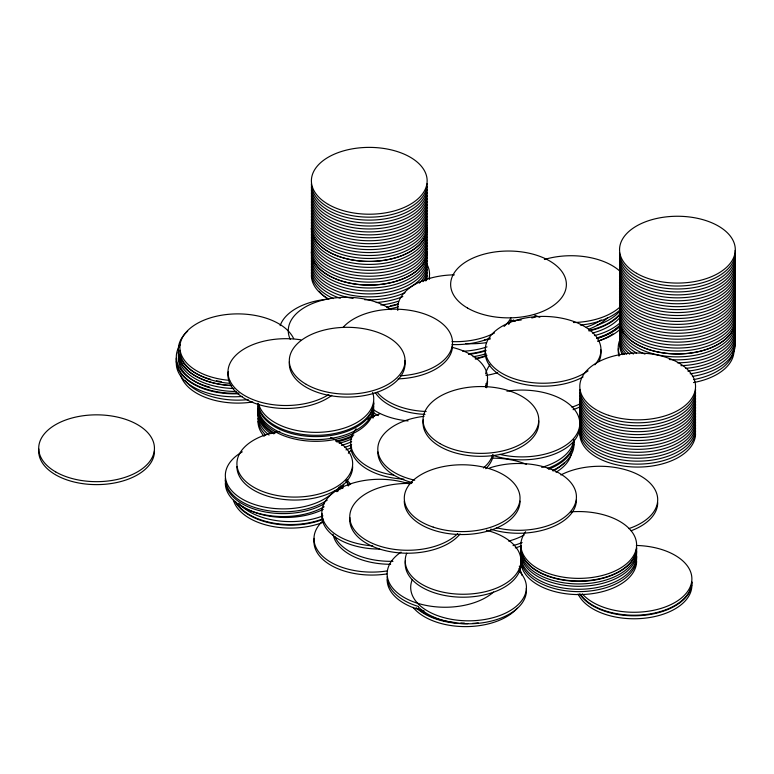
<?xml version="1.0" encoding="UTF-8"?>
<svg xmlns="http://www.w3.org/2000/svg" width="774" height="774" viewBox="0 0 774 774"><rect width="100%" height="100%" fill="white"/><g stroke="black" fill="none" stroke-linecap="round" stroke-linejoin="round"><path stroke-width="1.16" d="M280.149 325.631A57.876 33.417 0 0 1 328.776 299.074M460.085 533.934A57.876 33.417 0 0 1 393.269 552.172A57.876 33.417 0 0 1 349.887 517.632M457.753 533.557A57.876 33.417 0 0 1 386.758 548.021A57.876 33.417 0 0 1 351.086 509.737A57.876 33.417 0 0 1 411.11 483.498M691.879 585.347A57.876 33.417 0 0 1 641.559 618.484A57.876 33.417 0 0 1 578.101 593.997M691.879 582.396A57.876 33.417 0 0 1 644.055 615.301A57.876 33.417 0 0 1 579.62 593.822M427.142 222.099A57.876 33.417 0 0 1 369.266 255.517A57.876 33.417 0 0 1 311.39 222.099M427.142 219.148A57.876 33.417 0 0 1 369.266 252.566A57.876 33.417 0 0 1 311.39 219.148M427.142 216.198A57.876 33.417 0 0 1 369.266 249.615A57.876 33.417 0 0 1 311.39 216.198M427.142 213.247A57.876 33.417 0 0 1 369.266 246.654A57.876 33.417 0 0 1 311.39 213.247M427.142 207.335A57.876 33.417 0 0 1 369.266 240.753A57.876 33.417 0 0 1 311.39 207.335M427.142 204.384A57.876 33.417 0 0 1 369.266 237.792A57.876 33.417 0 0 1 311.39 204.384M427.142 228.011A57.876 33.417 0 0 1 369.266 261.428A57.876 33.417 0 0 1 311.39 228.049M311.39 228.011A57.876 33.417 0 0 0 369.266 261.428A57.876 33.417 0 0 0 427.142 228.049M427.142 225.06A57.876 33.417 0 0 1 369.266 258.468A57.876 33.417 0 0 1 311.39 225.06M427.142 210.286A57.876 33.417 0 0 1 369.266 243.704A57.876 33.417 0 0 1 311.39 210.286M343.269 484.06A57.876 33.417 0 0 1 342.776 488.413M323.309 509.302A57.876 33.417 0 0 1 241.391 505.761M342.776 485.462A57.876 33.417 0 0 1 341.75 488.694M322.932 518.822A57.876 33.417 0 0 1 235.567 501.649M322.932 515.871A57.876 33.417 0 0 1 238.798 503.197M346.868 480.596A57.876 33.417 0 0 1 348.261 486.014M404.773 360.403A57.876 33.417 0 0 1 348.126 397.081A57.876 33.417 0 0 1 289.428 361.497M576.427 499.859A57.876 33.417 0 0 1 490.706 529.145M489.613 467.96A57.876 33.417 0 0 1 576.301 494.712A57.876 33.417 0 0 1 496.405 527.771M520.031 501.136A57.876 33.417 0 0 1 462.165 534.553A57.876 33.417 0 0 1 404.289 501.136M691.879 581.806A57.876 33.417 0 0 1 644.887 614.624A57.876 33.417 0 0 1 580.219 594.142M636.325 545.467A57.876 33.417 0 0 1 691.405 574.569A57.876 33.417 0 0 1 650.953 610.802A57.876 33.417 0 0 1 582.3 593.861M538.656 420.737A57.876 33.417 0 0 1 479.957 456.321A57.876 33.417 0 0 1 423.31 419.643M231.581 385.626A57.876 33.417 0 0 1 178.349 352.315M221.248 381.64A57.876 33.417 0 0 1 216.449 380.76M210.615 379.328A57.876 33.417 0 0 1 187.676 331.175M486.604 342.601A57.876 33.417 0 0 1 465.813 343.569M490.213 339.012A57.876 33.417 0 0 1 484.35 339.96M524.114 535.018A57.876 33.417 0 0 1 508.634 541.113M520.999 545.96A57.876 33.417 0 0 1 515.31 547.915M522.131 542.555A57.876 33.417 0 0 1 513.036 545.612M573.979 440.396A57.876 33.417 0 0 1 547.382 468.512M573.853 439.622A57.876 33.417 0 0 1 541.713 467.409M573.979 444.537A57.876 33.417 0 0 1 552.965 470.292M573.979 441.577A57.876 33.417 0 0 1 548.534 469.257M485.917 353.747A57.876 33.417 0 0 1 473.049 356.727M485.917 350.786A57.876 33.417 0 0 1 468.522 354.366M331.765 395.398A57.876 33.417 0 0 1 264.582 406.137A57.876 33.417 0 0 1 228.253 371.791M328.844 394.469A57.876 33.417 0 0 1 254.317 400.119A57.876 33.417 0 0 1 232.974 358.507A57.876 33.417 0 0 1 300.825 339.825M485.917 350.196A57.876 33.417 0 0 1 468.522 353.776M487.01 346.887A57.876 33.417 0 0 1 462.717 351.261M452.519 345.523A57.876 33.417 0 0 1 398.117 378.873M342.93 327.566A57.876 33.417 0 0 1 442.312 323.629A57.876 33.417 0 0 1 400.448 375.816M486.788 355.227A57.876 33.417 0 0 1 475.294 358.507M493.28 455.276A57.876 33.417 0 0 1 485.801 468.715M412.368 482.589A57.876 33.417 0 0 1 377.809 452.006M492.786 454.502A57.876 33.417 0 0 1 483.392 467.97M414.719 480.199A57.876 33.417 0 0 1 378.012 446.23A57.876 33.417 0 0 1 424.094 416.315M583.054 376.957A57.876 33.417 0 0 1 518.609 383.053A57.876 33.417 0 0 1 485.356 350.603M600.701 349.509A57.876 33.417 0 0 1 599.008 361.419M588.076 370.852A57.876 33.417 0 0 1 490.697 363.993A57.876 33.417 0 0 1 543.909 316.411A57.876 33.417 0 0 1 594.819 364.825M695.545 427.751A57.876 33.417 0 0 1 637.67 461.159A57.876 33.417 0 0 1 579.794 427.751M695.545 424.8A57.876 33.417 0 0 1 637.67 458.208A57.876 33.417 0 0 1 579.794 424.8M695.545 421.84A57.876 33.417 0 0 1 637.67 455.257A57.876 33.417 0 0 1 579.794 421.84M695.545 418.889A57.876 33.417 0 0 1 637.67 452.306A57.876 33.417 0 0 1 579.794 418.889M695.545 412.987A57.876 33.417 0 0 1 637.67 446.395A57.876 33.417 0 0 1 579.794 412.987M695.545 410.026A57.876 33.417 0 0 1 637.67 443.444A57.876 33.417 0 0 1 579.794 410.026M695.545 433.653A57.876 33.417 0 0 1 637.67 467.07A57.876 33.417 0 0 1 579.794 433.653M695.545 430.702A57.876 33.417 0 0 1 637.67 464.119A57.876 33.417 0 0 1 579.794 430.702M695.545 415.938A57.876 33.417 0 0 1 637.67 449.346A57.876 33.417 0 0 1 579.794 415.938M390.638 564.285A57.876 33.417 0 0 1 333.043 534.137M392.96 561.305A57.876 33.417 0 0 1 334.736 536.566M379.695 549.066A57.876 33.417 0 0 1 321.945 513.481M372.729 545.873A57.876 33.417 0 0 1 324.799 502.123A57.876 33.417 0 0 1 408.633 483.76M403.931 479.116A57.876 33.417 0 0 1 350.699 445.805M393.589 475.13A57.876 33.417 0 0 1 356.127 428.728M367.65 419.227A57.876 33.417 0 0 1 379.637 413.916M695.545 404.163A57.876 33.417 0 0 1 637.67 437.571A57.876 33.417 0 0 1 579.794 404.163M695.545 401.213A57.876 33.417 0 0 1 637.67 434.62A57.876 33.417 0 0 1 579.794 401.213M695.545 398.252A57.876 33.417 0 0 1 637.67 431.669A57.876 33.417 0 0 1 579.794 398.252M695.545 395.301A57.876 33.417 0 0 1 637.67 428.719A57.876 33.417 0 0 1 579.794 395.301M695.545 389.39A57.876 33.417 0 0 1 637.67 422.807A57.876 33.417 0 0 1 579.794 389.39M695.545 407.114A57.876 33.417 0 0 1 637.67 440.532A57.876 33.417 0 0 1 579.794 407.114M695.545 392.35A57.876 33.417 0 0 1 637.67 425.758A57.876 33.417 0 0 1 579.794 392.35M492.98 458.169A57.876 33.417 0 0 1 526.543 464.361M352.654 466.625A57.876 33.417 0 0 1 294.778 500.043A57.876 33.417 0 0 1 236.912 466.625M330.566 437.407A57.876 33.417 0 0 1 331.63 489.439A57.876 33.417 0 0 1 243.336 478.98A57.876 33.417 0 0 1 279.801 431.399M520.834 561.614A57.876 33.417 0 0 1 462.126 597.199A57.876 33.417 0 0 1 405.479 560.521M486.401 530.258A57.876 33.417 0 0 1 517.39 572.383A57.876 33.417 0 0 1 446.472 592.845A57.876 33.417 0 0 1 406.718 553.246M636.615 547.915A57.876 33.417 0 0 1 576.862 581.313A57.876 33.417 0 0 1 520.989 545.738M570.612 511.885A57.876 33.417 0 0 1 636.567 546.357A57.876 33.417 0 0 1 565.852 577.539A57.876 33.417 0 0 1 525.604 531.728M579.658 424.258A57.876 33.417 0 0 1 552.462 454.812A57.876 33.417 0 0 1 492.97 455.373M506.931 391.209A57.876 33.417 0 0 1 579.658 425.671A57.876 33.417 0 0 1 499.762 454.357M636.615 555.858A57.876 33.417 0 0 1 576.862 589.246A57.876 33.417 0 0 1 520.989 553.681M636.344 549.627A57.876 33.417 0 0 1 579.697 586.305A57.876 33.417 0 0 1 520.989 550.72M427.142 269.362A57.876 33.417 0 0 1 423.059 281.688M402.828 296.577A57.876 33.417 0 0 1 376.241 302.528M340.328 298.3A57.876 33.417 0 0 1 311.39 269.362M427.142 266.401A57.876 33.417 0 0 1 419.392 283.11M405.044 292.669A57.876 33.417 0 0 1 364.622 299.712M353.079 298.483A57.876 33.417 0 0 1 311.39 266.401M427.142 263.45A57.876 33.417 0 0 1 369.266 296.868A57.876 33.417 0 0 1 311.39 263.45M427.142 260.499A57.876 33.417 0 0 1 369.266 293.907A57.876 33.417 0 0 1 311.39 260.499M427.142 254.588A57.876 33.417 0 0 1 369.266 288.005A57.876 33.417 0 0 1 311.39 254.588M398.204 304.201A57.876 33.417 0 0 1 386.652 307.133M328.34 298.89A57.876 33.417 0 0 1 311.39 275.263M427.142 275.263A57.876 33.417 0 0 1 426.368 280.71M398.204 301.25A57.876 33.417 0 0 1 380.856 305.053M333.488 298.58A57.876 33.417 0 0 1 311.39 272.313M427.142 272.313A57.876 33.417 0 0 1 425.168 280.962M427.142 257.548A57.876 33.417 0 0 1 369.266 290.956A57.876 33.417 0 0 1 311.39 257.548M427.142 245.774A57.876 33.417 0 0 1 369.266 279.182A57.876 33.417 0 0 1 311.39 245.774M427.142 242.813A57.876 33.417 0 0 1 369.266 276.231A57.876 33.417 0 0 1 311.39 242.813M427.142 239.863A57.876 33.417 0 0 1 369.266 273.28A57.876 33.417 0 0 1 311.39 239.863M427.142 236.912A57.876 33.417 0 0 1 369.266 270.32A57.876 33.417 0 0 1 311.39 236.912M427.142 231A57.876 33.417 0 0 1 369.266 264.418A57.876 33.417 0 0 1 311.39 231M427.142 248.725A57.876 33.417 0 0 1 369.266 282.133A57.876 33.417 0 0 1 311.39 248.725M427.142 233.961A57.876 33.417 0 0 1 369.266 267.369A57.876 33.417 0 0 1 311.39 233.961M636.615 550.537A57.876 33.417 0 0 1 576.862 583.935A57.876 33.417 0 0 1 520.989 548.36M636.615 547.586A57.876 33.417 0 0 1 576.862 580.984A57.876 33.417 0 0 1 520.989 545.409M526.32 588.192A57.876 33.417 0 0 1 485.356 622.344A57.876 33.417 0 0 1 418.444 607.077M518.686 570.709A57.876 33.417 0 0 1 477.055 620.467A57.876 33.417 0 0 1 412.203 579.823M418.299 606.419A57.876 33.417 0 0 1 387.155 576.785M493.58 592.023A57.876 33.417 0 0 1 410.404 600.605A57.876 33.417 0 0 1 401.038 552.123M424.065 610.88A57.876 33.417 0 0 1 387.155 579.736M425.013 414.4A57.876 33.417 0 0 1 375.264 392.515M487.533 381.089A57.876 33.417 0 0 1 486.411 387.619M426.174 411.487A57.876 33.417 0 0 1 377.209 392.263M451.803 347.265A57.876 33.417 0 0 1 485.559 386.787M511.421 319.865A57.876 33.417 0 0 1 508.653 324.451M490.194 337.967A57.876 33.417 0 0 1 452.035 344.565M510.966 317.833A57.876 33.417 0 0 1 504.058 326.454M494.46 332.984A57.876 33.417 0 0 1 452.035 341.615M397.768 310.442A57.876 33.417 0 0 1 454.357 274.857M229.626 383.333A57.876 33.417 0 0 1 179.887 350.245M229.626 380.373A57.876 33.417 0 0 1 179.887 347.071A57.876 33.417 0 0 1 230.4 314.157A57.876 33.417 0 0 1 293.665 338.644M373.736 401.909A57.876 33.417 0 0 1 317.746 435.307A57.876 33.417 0 0 1 258.11 404.086M372.623 392.428A57.876 33.417 0 0 1 326.241 431.824A57.876 33.417 0 0 1 258.768 404.405M290.24 339.341A57.876 33.417 0 0 1 319.865 300.922A57.876 33.417 0 0 1 391.112 309.658M636.615 561.169A57.876 33.417 0 0 1 578.739 594.587A57.876 33.417 0 0 1 520.873 561.169M636.344 554.948A57.876 33.417 0 0 1 579.697 591.626A57.876 33.417 0 0 1 520.989 556.042M522.479 567.729A57.876 33.417 0 0 1 519.248 566.229M657.697 502.636A57.876 33.417 0 0 1 631.1 530.751M560.879 474.965A57.876 33.417 0 0 1 646.561 479.977A57.876 33.417 0 0 1 628.759 528.623M351.648 447.614A57.876 33.417 0 0 1 345.978 449.887M264.157 436.352A57.876 33.417 0 0 1 257.994 421.346M351.648 444.653A57.876 33.417 0 0 1 344.807 447.333M265.743 435.104A57.876 33.417 0 0 1 257.994 418.395M386.826 573.921A57.876 33.417 0 0 1 314.244 538.375M386.826 570.97A57.876 33.417 0 0 1 325.032 558.335A57.876 33.417 0 0 1 323.3 520.505M398.397 306.765A57.876 33.417 0 0 1 387.851 309.203M328.669 299.49A57.876 33.417 0 0 1 319.217 291.256M429.541 277.131A57.876 33.417 0 0 1 429.415 279.308M398.397 303.805A57.876 33.417 0 0 1 390.251 305.817M427.567 265.53A57.876 33.417 0 0 1 429.048 278.534M349.074 485.375A57.876 33.417 0 0 1 345.843 480.877M350.661 484.127A57.876 33.417 0 0 1 346.994 479.754M348.339 453.293A57.876 33.417 0 0 1 350.661 450.71M580.906 406.408A57.876 33.417 0 0 1 573.099 409.688M486.227 387.687A57.876 33.417 0 0 1 485.608 385.52M580.906 403.447A57.876 33.417 0 0 1 571.928 407.143M487.088 386.855A57.876 33.417 0 0 1 485.888 383.652M485.608 373.842A57.876 33.417 0 0 1 489.855 364.97M607.396 317.872A57.876 33.417 0 0 1 588.55 329.279M601.272 319.914A57.876 33.417 0 0 1 586.218 327.15M515.3 321.22A57.876 33.417 0 0 1 513.278 319.914M486.788 355.817A57.876 33.417 0 0 1 475.294 359.107M154.452 451.203A57.876 33.417 0 0 1 94.689 484.601A57.876 33.417 0 0 1 38.826 449.026M612.931 333.884A57.876 33.417 0 0 1 610.909 335.181M609.864 335.81A57.876 33.417 0 0 1 597.876 341.111M619.055 325.931A57.876 33.417 0 0 1 597.876 338.161M571.435 453.622A57.876 33.417 0 0 1 556.032 472.266M564.178 463.016A57.876 33.417 0 0 1 553.004 471.027M322.932 522.363A57.876 33.417 0 0 1 233.409 500.139M322.932 519.412A57.876 33.417 0 0 1 235.064 501.31M519.141 568.464A57.876 33.417 0 0 1 522.131 575.527M252.74 401.967A57.876 33.417 0 0 1 180.661 375.138M248.212 399.597A57.876 33.417 0 0 1 185.315 380.866M517.216 608.209A57.876 33.417 0 0 1 464.661 626.611A57.876 33.417 0 0 1 413.055 607.329M478.235 622.847A57.876 33.417 0 0 1 472.469 623.418M467.815 623.641A57.876 33.417 0 0 1 416.151 607.706M464.342 623.07A57.876 33.417 0 0 1 460.859 622.964M455.054 622.528A57.876 33.417 0 0 1 417.796 608.577M619.655 329.714A57.876 33.417 0 0 1 597.847 341.16M619.655 326.763A57.876 33.417 0 0 1 596.725 338.538M733.858 348.523A57.876 33.417 0 0 1 693.494 382.569M619.006 356.156A57.876 33.417 0 0 1 618.349 348.523M733.481 352.112A57.876 33.417 0 0 1 693.494 379.618M619.742 355.343A57.876 33.417 0 0 1 619.345 341.218M735.174 288.799A57.876 33.417 0 0 1 679.311 324.374A57.876 33.417 0 0 1 619.548 290.976M735.174 285.848A57.876 33.417 0 0 1 679.311 321.413A57.876 33.417 0 0 1 619.548 288.015M735.174 282.887A57.876 33.417 0 0 1 679.311 318.462A57.876 33.417 0 0 1 619.548 285.064M735.174 279.936A57.876 33.417 0 0 1 679.311 315.511A57.876 33.417 0 0 1 619.548 282.113M735.174 274.035A57.876 33.417 0 0 1 679.311 309.6A57.876 33.417 0 0 1 619.548 276.202M735.174 271.074A57.876 33.417 0 0 1 679.311 306.649A57.876 33.417 0 0 1 619.548 273.251M735.174 294.701A57.876 33.417 0 0 1 679.311 330.275A57.876 33.417 0 0 1 619.548 296.877M735.174 291.75A57.876 33.417 0 0 1 679.311 327.325A57.876 33.417 0 0 1 619.548 293.927M735.174 276.986A57.876 33.417 0 0 1 679.311 312.551A57.876 33.417 0 0 1 619.548 279.162M497.682 372.662A57.876 33.417 0 0 1 486.024 375.448M735.174 265.211A57.876 33.417 0 0 1 679.311 300.776A57.876 33.417 0 0 1 619.548 267.388M735.174 262.251A57.876 33.417 0 0 1 679.311 297.826A57.876 33.417 0 0 1 619.548 264.427M735.174 259.3A57.876 33.417 0 0 1 679.311 294.875A57.876 33.417 0 0 1 619.548 261.477M735.174 256.349A57.876 33.417 0 0 1 679.311 291.924A57.876 33.417 0 0 1 619.548 258.526M735.174 250.437A57.876 33.417 0 0 1 679.311 286.012A57.876 33.417 0 0 1 619.548 252.614M735.174 268.162A57.876 33.417 0 0 1 679.311 303.737A57.876 33.417 0 0 1 619.548 270.339M735.174 253.398A57.876 33.417 0 0 1 679.311 288.963A57.876 33.417 0 0 1 619.548 255.575M242.32 396.452A57.876 33.417 0 0 1 176.433 361.197M238.827 393.724A57.876 33.417 0 0 1 176.433 358.236M372.517 414.845A57.876 33.417 0 0 0 374.306 416.267A57.876 33.417 0 0 1 372.381 414.883M373.736 406.156A57.876 33.417 0 0 1 315.869 439.574A57.876 33.417 0 0 1 257.994 406.156M373.736 403.206A57.876 33.417 0 0 1 315.869 436.623A57.876 33.417 0 0 1 257.994 403.206M373.707 413.79A57.876 33.417 0 0 1 372.962 418.154M351.648 438.964A57.876 33.417 0 0 1 339.176 443.279M270.89 433.73A57.876 33.417 0 0 1 257.994 412.697M373.707 410.83A57.876 33.417 0 0 1 372.226 417.341M353.776 434.998A57.876 33.417 0 0 1 335.645 441.151M274.944 433.372A57.876 33.417 0 0 1 257.994 409.746M373.707 411.952A57.876 33.417 0 0 1 372.623 417.399M352.721 436.633A57.876 33.417 0 0 1 336.835 442.012M273.89 433.875A57.876 33.417 0 0 1 257.994 410.868M373.707 409.001A57.876 33.417 0 0 1 314.921 441.325A57.876 33.417 0 0 1 257.994 407.917M238.827 393.134A57.876 33.417 0 0 1 176.433 357.646M209.706 387.155A57.876 33.417 0 0 1 179.791 345.456M351.648 441.702A57.876 33.417 0 0 1 341.479 445.408M269.042 435.075A57.876 33.417 0 0 1 258.11 413.268M378.409 415.619A57.876 33.417 0 0 1 372.381 411.923M233.912 388.49A57.876 33.417 0 0 1 178.349 355.102M231.581 385.452A57.876 33.417 0 0 1 178.349 352.151M179.123 346.694A57.876 33.417 0 0 1 179.868 344.556M236.225 391.47A57.876 33.417 0 0 1 178.349 358.052M408.062 420.921A57.876 33.417 0 0 1 372.381 408.972M339.118 487.069A57.876 33.417 0 0 1 336.351 491.664M327.218 500.13A57.876 33.417 0 0 1 263.179 509.766A57.876 33.417 0 0 1 225.34 478.419M334.929 490.474A57.876 33.417 0 0 1 249.325 502.558A57.876 33.417 0 0 1 242.291 451.842M340.966 485.327A57.876 33.417 0 0 1 339.979 489.681M324.142 506.776A57.876 33.417 0 0 1 261.07 514.023A57.876 33.417 0 0 1 225.34 483.15M339.979 486.72A57.876 33.417 0 0 1 337.609 491.616M324.142 503.826A57.876 33.417 0 0 1 261.07 511.063A57.876 33.417 0 0 1 225.34 480.199M406.04 483.082A57.876 33.417 0 0 1 411.865 482.841M427.142 198.512A57.876 33.417 0 0 1 369.266 231.929A57.876 33.417 0 0 1 311.39 198.512M427.142 195.561A57.876 33.417 0 0 1 369.266 228.978A57.876 33.417 0 0 1 311.39 195.561M427.142 192.61A57.876 33.417 0 0 1 369.266 226.018A57.876 33.417 0 0 1 311.39 192.61M427.142 189.659A57.876 33.417 0 0 1 369.266 223.067A57.876 33.417 0 0 1 311.39 189.659M427.142 183.748A57.876 33.417 0 0 1 369.266 217.165A57.876 33.417 0 0 1 311.39 183.748M427.142 201.472A57.876 33.417 0 0 1 369.266 234.88A57.876 33.417 0 0 1 311.39 201.472M427.142 186.698A57.876 33.417 0 0 1 369.266 220.116A57.876 33.417 0 0 1 311.39 186.698M619.655 310.277A57.876 33.417 0 0 1 580.403 325.07M619.655 307.326A57.876 33.417 0 0 1 573.428 322.526M539.836 317.253A57.876 33.417 0 0 1 534.254 314.902M544.374 259.503A57.876 33.417 0 0 1 619.655 270.948M619.693 314.263A57.876 33.417 0 0 1 588.946 330.401M619.693 311.312A57.876 33.417 0 0 1 596.918 325.244M619.655 326.173A57.876 33.417 0 0 1 596.725 337.948M619.655 323.222A57.876 33.417 0 0 1 594.422 335.616M535.24 317.03A57.876 33.417 0 0 1 531.825 317.979M521.241 319.991A57.876 33.417 0 0 1 509.66 320.804M619.693 317.814A57.876 33.417 0 0 1 592.449 333.081M619.693 314.854A57.876 33.417 0 0 1 588.946 330.991M735.174 336.051A57.876 33.417 0 0 1 687.873 371.094M626.495 354.095A57.876 33.417 0 0 1 619.548 338.228M735.174 333.101A57.876 33.417 0 0 1 685.561 368.356M629.717 354.192A57.876 33.417 0 0 1 619.548 335.277M735.174 330.15A57.876 33.417 0 0 1 680.907 365.676M633.422 354.028A57.876 33.417 0 0 1 619.548 332.317M735.174 327.189A57.876 33.417 0 0 1 677.424 362.783M636.499 352.992A57.876 33.417 0 0 1 619.548 329.366M735.174 321.287A57.876 33.417 0 0 1 679.311 356.853A57.876 33.417 0 0 1 619.548 323.464M735.174 318.327A57.876 33.417 0 0 1 679.311 353.902A57.876 33.417 0 0 1 619.548 320.504M735.174 341.963A57.876 33.417 0 0 1 692.401 376.406M622.48 354.637A57.876 33.417 0 0 1 619.548 344.13M735.174 339.002A57.876 33.417 0 0 1 690.156 373.774M624.289 354.415A57.876 33.417 0 0 1 619.548 341.179M735.174 324.238A57.876 33.417 0 0 1 669.287 359.494M645.003 354.095A57.876 33.417 0 0 1 619.548 326.415M735.174 312.464A57.876 33.417 0 0 1 679.311 348.039A57.876 33.417 0 0 1 619.548 314.641M735.174 309.513A57.876 33.417 0 0 1 679.311 345.078A57.876 33.417 0 0 1 619.548 311.69M735.174 306.552A57.876 33.417 0 0 1 679.311 342.127A57.876 33.417 0 0 1 619.548 308.729M735.174 303.602A57.876 33.417 0 0 1 679.311 339.176A57.876 33.417 0 0 1 619.548 305.778M735.174 297.7A57.876 33.417 0 0 1 679.311 333.265A57.876 33.417 0 0 1 619.548 299.877M735.174 318.375A57.876 33.417 0 0 1 679.311 353.941A57.876 33.417 0 0 1 619.548 320.542M735.174 315.415A57.876 33.417 0 0 1 679.311 350.99A57.876 33.417 0 0 1 619.548 317.592M735.174 300.651A57.876 33.417 0 0 1 679.311 336.226A57.876 33.417 0 0 1 619.548 302.827M306.252 384.349A57.876 33.417 0 0 0 403.08 369.372A57.876 33.417 0 0 0 332.201 328.447A57.876 33.417 0 0 0 306.252 384.349M433.227 527.123A57.876 33.417 0 0 0 520.031 498.185A57.876 33.417 0 0 0 433.227 469.247A57.876 33.417 0 0 0 433.227 527.123M439.98 443.589A57.876 33.417 0 0 0 536.808 428.612A57.876 33.417 0 0 0 465.929 387.687A57.876 33.417 0 0 0 439.98 443.589M608.732 415.377A57.876 33.417 0 0 0 695.545 386.439A57.876 33.417 0 0 0 608.732 357.501A57.876 33.417 0 0 0 608.732 415.377M369.266 285.055A57.876 33.417 0 0 0 427.142 251.637A57.876 33.417 0 0 1 369.266 285.093A57.876 33.417 0 0 1 311.39 251.676A57.876 33.417 0 0 0 369.266 285.055M55.651 471.879A57.876 33.417 0 0 0 152.478 456.892A57.876 33.417 0 0 0 81.599 415.977A57.876 33.417 0 0 0 55.651 471.879M636.499 273.29A57.876 33.417 0 0 0 733.326 258.313A57.876 33.417 0 0 0 662.447 217.388A57.876 33.417 0 0 0 636.499 273.29M328.34 204.423A57.876 33.417 0 0 0 425.168 189.446A57.876 33.417 0 0 0 354.289 148.521A57.876 33.417 0 0 0 328.34 204.423M467.583 308.071A57.876 33.417 0 0 0 564.41 293.094A57.876 33.417 0 0 0 493.531 252.169A57.876 33.417 0 0 0 467.583 308.071"/></g></svg>
